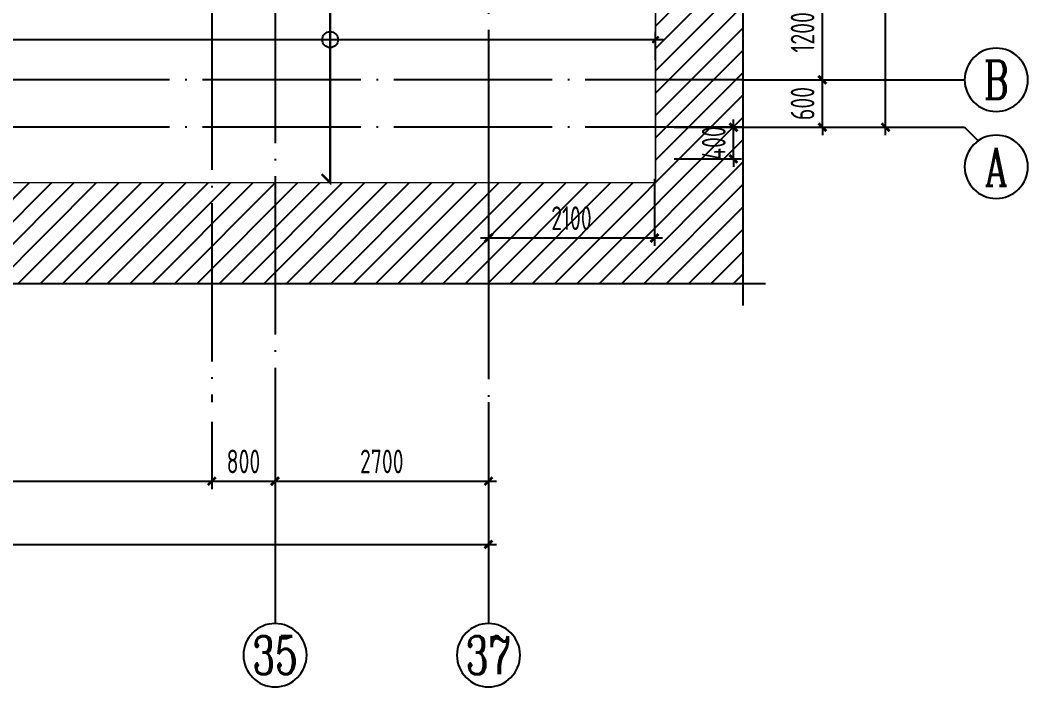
# Model space of a CAD drawing. Extents: x -1712635 to -854203, y -534641 to -21985.
# Drawn here: x -1418611 to -1405862, y -94406 to -85977 of the extents above; entities that cross this region are included whole.
import ezdxf
from ezdxf.enums import TextEntityAlignment as Align

# ---------------------------------------------------------------- set-up
doc = ezdxf.new("R2010")
doc.units = 0
doc.header["$LTSCALE"] = 1000
doc.linetypes.add('DOTE', pattern=[2.42, 2, -0.2, 0.02, -0.2])
doc.layers.get('0').update_dxf_attribs({"linetype": 'CONTINUOUS'})
doc.layers.get('Defpoints').update_dxf_attribs({"linetype": 'CONTINUOUS'})
for name, color, linetype in [('A-AXIS', 1, 'CONTINUOUS'), ('A-DOTE', 10, 'DOTE'), ('AXIS_NUM', 7, 'CONTINUOUS'), ('S-B板填充', 251, 'CONTINUOUS'), ('S-B板配筋', 6, 'CONTINUOUS'), ('S-J基础底板', 5, 'CONTINUOUS'), ('S-J基础底板标注', 3, 'CONTINUOUS'), ('S-Y一般标注', 3, 'CONTINUOUS'), ('THIN', 7, 'CONTINUOUS')]:
    doc.layers.add(name, color=color, linetype=linetype)
doc.styles.add('TSSD_Axis', font='complex.shx', dxfattribs={"width": 0.7, "bigfont": 'hztxt.shx'})
doc.styles.add('TSSD_DIMENSION', font='Tssdeng.shx', dxfattribs={"width": 0.7, "bigfont": 'tssdchn.shx'})
doc.dimstyles.new('TSSD_100_100', dxfattribs={"dimtxt": 300, "dimasz": 100, "dimexe": 100, "dimexo": 250, "dimgap": 100, "dimtad": 1, "dimdec": 0, "dimzin": 0, "dimdsep": 46, "dimtxsty": 'TSSD_DIMENSION', "dimblk": 'ARCHTICK', "dimcen": 0, "dimdle": 100, "dimclrt": 7, "dimadec": 0, "dimazin": 0, "dimtfac": 1, "dimtdec": 0, "dimtix": 1, "dimtmove": 2, "dimatfit": 3, "dimldrblk": 'ARCHTICK', "dimfxl": 0, "dimtolj": 1, "dimtzin": 0, "dimarcsym": 0})
doc.dimstyles.new('TSSD_100_100$0', dxfattribs={"dimtxt": 300, "dimasz": 80, "dimexe": 100, "dimexo": 250, "dimgap": 100, "dimtad": 1, "dimdec": 0, "dimzin": 0, "dimdsep": 46, "dimtxsty": 'TSSD_DIMENSION', "dimblk": 'ARCHTICK', "dimcen": 0, "dimdle": 100, "dimclrd": 3, "dimclre": 3, "dimclrt": 7, "dimadec": 0, "dimazin": 0, "dimtfac": 1, "dimtdec": 0, "dimtix": 1, "dimtmove": 2, "dimatfit": 3, "dimldrblk": 'ARCHTICK', "dimfxl": 0, "dimtolj": 1, "dimtzin": 0, "dimarcsym": 0})

# ---------------------------------------------------------------- blocks, each defined once
blk = doc.blocks.new('_ArchTick')
at = {"color": 0, "const_width": 0.35}
blk.add_lwpolyline([(-0.5, -0.5), (0.5, 0.5)], dxfattribs=at)
blk = doc.blocks.new('*D887')
at = {"layer": 'Defpoints', "color": 0}
for p in [(46800, 3600), (52600, 3600), (52600, 2600)]:
    blk.add_point(p, dxfattribs=at)
at = {"layer": 'S-Y一般标注', "color": 0, "lineweight": -2}
for p, q in [((46800, 3350), (46800, 2500)), ((52600, 3350), (52600, 2500)), ((46700, 2600), (52700, 2600))]:
    blk.add_line(p, q, dxfattribs=at)
at = {"layer": 'S-Y一般标注', "color": 0, "lineweight": -2, "xscale": 100, "yscale": 100, "zscale": 100, "rotation": 180}
blk.add_blockref('_ArchTick', (46800, 2600), dxfattribs=at)
at = {"layer": 'S-Y一般标注', "color": 0, "lineweight": -2, "xscale": 100, "yscale": 100, "zscale": 100}
blk.add_blockref('_ArchTick', (52600, 2600), dxfattribs=at)
at = {"layer": 'S-Y一般标注', "color": 7, "insert": (49700, 2850), "char_height": 300, "attachment_point": 5, "style": 'TSSD_DIMENSION'}
blk.add_mtext('\\A1;5800', dxfattribs=at)
blk = doc.blocks.new('ts_axno')
at = {"color": 0, "linetype": 'ByBlock', "lineweight": -2}
blk.add_circle((0, 0), 0.5, dxfattribs=at)
at = {"color": 0, "linetype": 'ByBlock', "lineweight": -2, "style": 'TSSD_Axis', "width": 0.7}
blk.add_attdef('A', text='', height=0.6, dxfattribs=at).set_placement((0, 0), align=Align.MIDDLE_CENTER)
blk = doc.blocks.new('*D888')
at = {"layer": 'Defpoints', "color": 0}
for p in [(52600, 3600), (53400, 3600), (53400, 2600)]:
    blk.add_point(p, dxfattribs=at)
at = {"layer": 'S-Y一般标注', "color": 0, "lineweight": -2}
for p, q in [((52600, 3350), (52600, 2500)), ((53400, 3350), (53400, 2500)), ((52500, 2600), (53500, 2600))]:
    blk.add_line(p, q, dxfattribs=at)
at = {"layer": 'S-Y一般标注', "color": 0, "lineweight": -2, "xscale": 100, "yscale": 100, "zscale": 100, "rotation": 180}
blk.add_blockref('_ArchTick', (52600, 2600), dxfattribs=at)
at = {"layer": 'S-Y一般标注', "color": 0, "lineweight": -2, "xscale": 100, "yscale": 100, "zscale": 100}
blk.add_blockref('_ArchTick', (53400, 2600), dxfattribs=at)
at = {"layer": 'S-Y一般标注', "color": 7, "insert": (53000, 2850), "char_height": 300, "attachment_point": 5, "style": 'TSSD_DIMENSION'}
blk.add_mtext('\\A1;800', dxfattribs=at)
blk = doc.blocks.new('*D889')
at = {"layer": 'Defpoints', "color": 0}
for p in [(53400, 3600), (56100, 3600), (56100, 2600)]:
    blk.add_point(p, dxfattribs=at)
at = {"layer": 'S-Y一般标注', "color": 0, "lineweight": -2}
for p, q in [((53400, 3350), (53400, 2500)), ((56100, 3350), (56100, 2500)), ((53300, 2600), (56200, 2600))]:
    blk.add_line(p, q, dxfattribs=at)
at = {"layer": 'S-Y一般标注', "color": 0, "lineweight": -2, "xscale": 100, "yscale": 100, "zscale": 100, "rotation": 180}
blk.add_blockref('_ArchTick', (53400, 2600), dxfattribs=at)
at = {"layer": 'S-Y一般标注', "color": 0, "lineweight": -2, "xscale": 100, "yscale": 100, "zscale": 100}
blk.add_blockref('_ArchTick', (56100, 2600), dxfattribs=at)
at = {"layer": 'S-Y一般标注', "color": 7, "insert": (54750, 2850), "char_height": 300, "attachment_point": 5, "style": 'TSSD_DIMENSION'}
blk.add_mtext('\\A1;2700', dxfattribs=at)
blk = doc.blocks.new('*D890')
at = {"layer": 'Defpoints', "color": 0}
for p in [(6100, 3600), (56100, 3600), (56100, 1800)]:
    blk.add_point(p, dxfattribs=at)
at = {"layer": 'S-Y一般标注', "color": 0, "lineweight": -2}
for p, q in [((6100, 3350), (6100, 1700)), ((56100, 3350), (56100, 1700)), ((6000, 1800), (56200, 1800))]:
    blk.add_line(p, q, dxfattribs=at)
at = {"layer": 'S-Y一般标注', "color": 0, "lineweight": -2, "xscale": 100, "yscale": 100, "zscale": 100, "rotation": 180}
blk.add_blockref('_ArchTick', (6100, 1800), dxfattribs=at)
at = {"layer": 'S-Y一般标注', "color": 0, "lineweight": -2, "xscale": 100, "yscale": 100, "zscale": 100}
blk.add_blockref('_ArchTick', (56100, 1800), dxfattribs=at)
at = {"layer": 'S-Y一般标注', "color": 7, "insert": (31100, 2050), "char_height": 300, "attachment_point": 5, "style": 'TSSD_DIMENSION'}
blk.add_mtext('\\A1;50000', dxfattribs=at)
blk = doc.blocks.new('*D895')
at = {"layer": 'Defpoints', "color": 0}
for p in [(59324, 7675), (60324, 7675), (59324, 7075)]:
    blk.add_point(p, dxfattribs=at)
at = {"layer": 'S-Y一般标注', "color": 0, "lineweight": -2}
for p, q in [((59574, 7675), (60424, 7675)), ((60324, 7675), (60324, 7775)), ((60324, 7075), (60324, 7675)), ((59574, 7075), (60424, 7075)), ((60324, 7075), (60324, 6975))]:
    blk.add_line(p, q, dxfattribs=at)
at = {"layer": 'S-Y一般标注', "color": 0, "lineweight": -2, "xscale": 100, "yscale": 100, "zscale": 100}
for p, rotation in [((60324, 7675), 270), ((60324, 7075), 90)]:
    blk.add_blockref('_ArchTick', p, dxfattribs=dict(at, rotation=rotation))
at = {"layer": 'S-Y一般标注', "color": 7, "insert": (60074, 7375), "char_height": 300, "attachment_point": 5, "rotation": 90, "style": 'TSSD_DIMENSION'}
blk.add_mtext('\\A1;600', dxfattribs=at)
blk = doc.blocks.new('*D901')
at = {"layer": 'Defpoints', "color": 0}
for p in [(59324, 22575), (61124, 22575), (59324, 7075)]:
    blk.add_point(p, dxfattribs=at)
at = {"layer": 'S-Y一般标注', "color": 0, "lineweight": -2}
for p, q in [((59574, 22575), (61224, 22575)), ((61124, 6975), (61124, 22675)), ((59574, 7075), (61224, 7075))]:
    blk.add_line(p, q, dxfattribs=at)
at = {"layer": 'S-Y一般标注', "color": 0, "lineweight": -2, "xscale": 100, "yscale": 100, "zscale": 100}
for p, rotation in [((61124, 22575), 90), ((61124, 7075), 270)]:
    blk.add_blockref('_ArchTick', p, dxfattribs=dict(at, rotation=rotation))
at = {"layer": 'S-Y一般标注', "color": 7, "insert": (60874, 14825), "char_height": 300, "attachment_point": 5, "rotation": 90, "style": 'TSSD_DIMENSION'}
blk.add_mtext('\\A1;15500', dxfattribs=at)
blk = doc.blocks.new('*D905')
at = {"layer": 'Defpoints', "color": 0}
for p in [(59324, 8875), (60324, 8875), (59324, 7675)]:
    blk.add_point(p, dxfattribs=at)
at = {"layer": 'S-Y一般标注', "color": 0, "lineweight": -2}
for p, q in [((60324, 7575), (60324, 8975)), ((59574, 8875), (60424, 8875)), ((59574, 7675), (60424, 7675))]:
    blk.add_line(p, q, dxfattribs=at)
at = {"layer": 'S-Y一般标注', "color": 0, "lineweight": -2, "xscale": 100, "yscale": 100, "zscale": 100}
for p, rotation in [((60324, 8875), 90), ((60324, 7675), 270)]:
    blk.add_blockref('_ArchTick', p, dxfattribs=dict(at, rotation=rotation))
at = {"layer": 'S-Y一般标注', "color": 7, "insert": (60074, 8275), "char_height": 300, "attachment_point": 5, "rotation": 90, "style": 'TSSD_DIMENSION'}
blk.add_mtext('\\A1;1200', dxfattribs=at)
blk = doc.blocks.new('*D913')
at = {"layer": 'Defpoints', "color": 0}
for p in [(58200, 7075), (59200, 7075), (58200, 6675)]:
    blk.add_point(p, dxfattribs=at)
at = {"layer": 'S-Y一般标注', "color": 0, "lineweight": -2}
for p, q in [((59200, 7075), (59200, 7175)), ((58450, 7075), (59300, 7075)), ((59200, 6675), (59200, 7075)), ((58450, 6675), (59300, 6675)), ((59200, 6675), (59200, 6575))]:
    blk.add_line(p, q, dxfattribs=at)
at = {"layer": 'S-Y一般标注', "color": 0, "lineweight": -2, "xscale": 100, "yscale": 100, "zscale": 100}
for p, rotation in [((59200, 7075), 270), ((59200, 6675), 90)]:
    blk.add_blockref('_ArchTick', p, dxfattribs=dict(at, rotation=rotation))
at = {"layer": 'S-Y一般标注', "color": 7, "insert": (58950, 6875), "char_height": 300, "attachment_point": 5, "rotation": 90, "style": 'TSSD_DIMENSION'}
blk.add_mtext('\\A1;400', dxfattribs=at)
blk = doc.blocks.new('*D914')
at = {"layer": 'Defpoints', "color": 0}
for p in [(56100, 6675), (58200, 6675), (58200, 5675)]:
    blk.add_point(p, dxfattribs=at)
at = {"layer": 'S-Y一般标注', "color": 0, "lineweight": -2}
for p, q in [((56100, 6425), (56100, 5575)), ((58200, 6425), (58200, 5575)), ((56000, 5675), (58300, 5675))]:
    blk.add_line(p, q, dxfattribs=at)
at = {"layer": 'S-Y一般标注', "color": 0, "lineweight": -2, "xscale": 100, "yscale": 100, "zscale": 100, "rotation": 180}
blk.add_blockref('_ArchTick', (56100, 5675), dxfattribs=at)
at = {"layer": 'S-Y一般标注', "color": 0, "lineweight": -2, "xscale": 100, "yscale": 100, "zscale": 100}
blk.add_blockref('_ArchTick', (58200, 5675), dxfattribs=at)
at = {"layer": 'S-Y一般标注', "color": 7, "insert": (57150, 5925), "char_height": 300, "attachment_point": 5, "style": 'TSSD_DIMENSION'}
blk.add_mtext('\\A1;2100', dxfattribs=at)
blk = doc.blocks.new('*D955')
at = {"layer": 'Defpoints', "color": 0, "ltscale": 0.5}
for p in [(-1410572, -86223), (-1421986, -86731), (-1410572, -86731)]:
    blk.add_point(p, dxfattribs=at)
at = {"layer": 'S-J基础底板标注', "color": 3, "lineweight": -2, "ltscale": 0.5}
for p, q in [((-1421986, -86481), (-1421986, -86123)), ((-1410572, -86481), (-1410572, -86123)), ((-1422086, -86223), (-1410472, -86223))]:
    blk.add_line(p, q, dxfattribs=at)
at = {"layer": 'S-J基础底板标注', "color": 3, "lineweight": -2, "ltscale": 0.5, "xscale": 80, "yscale": 80, "zscale": 80, "rotation": 180}
blk.add_blockref('_ArchTick', (-1421986, -86223), dxfattribs=at)
at = {"layer": 'S-J基础底板标注', "color": 3, "lineweight": -2, "ltscale": 0.5, "xscale": 80, "yscale": 80, "zscale": 80}
blk.add_blockref('_ArchTick', (-1410572, -86223), dxfattribs=at)
blk = doc.blocks.new('20210826.00024259')
at = {"layer": 'A-AXIS'}
for p, q in [((59323.9, 7674.9), (62123.9, 7674.9)), ((59323.9, 7074.9), (62123.9, 7074.9)), ((62123.9, 7074.9), (62295.5, 6903.3)), ((53400, 3600), (53400, 800)), ((56100, 3600), (56100, 800))]:
    blk.add_line(p, q, dxfattribs=at)
at = {"layer": 'A-DOTE'}
for p, q in [((56100, 25248.5), (56100, 3600)), ((52600, 13374.9), (52600, 3600)), ((53400, 8874.9), (53400, 3600)), ((59323.9, 7674.9), (3600, 7674.9)), ((59323.9, 7074.9), (3600, 7074.9))]:
    blk.add_line(p, q, dxfattribs=at)
at = {"layer": 'A-AXIS'}
ref = blk.add_blockref('ts_axno', (62523.9, 7674.9), dxfattribs=dict(at, xscale=-800, yscale=800, zscale=800))
ref.add_attrib('A', 'B', dxfattribs={"layer": 'AXIS_NUM', "height": 480, "style": 'TSSD_Axis', "width": 0.7}).set_placement((62523.9, 7674.9), align=Align.MIDDLE_CENTER)
ref = blk.add_blockref('ts_axno', (62523.9, 6574.9), dxfattribs=dict(at, xscale=-800, yscale=800, zscale=800))
ref.add_attrib('F', 'A', dxfattribs={"layer": 'AXIS_NUM', "height": 480, "style": 'TSSD_Axis', "width": 0.7}).set_placement((62523.9, 6574.9), align=Align.MIDDLE_CENTER)
ref = blk.add_blockref('ts_axno', (53400, 400), dxfattribs=dict(at, xscale=-800, yscale=800, zscale=800, rotation=180))
ref.add_attrib('22', '35', dxfattribs={"layer": 'AXIS_NUM', "height": 480, "style": 'TSSD_Axis', "width": 0.7}).set_placement((53400, 400), align=Align.MIDDLE_CENTER)
ref = blk.add_blockref('ts_axno', (56100, 400), dxfattribs=dict(at, xscale=-800, yscale=800, zscale=800, rotation=180))
ref.add_attrib('23', '37', dxfattribs={"layer": 'AXIS_NUM', "height": 480, "style": 'TSSD_Axis', "width": 0.7}).set_placement((56100, 400), align=Align.MIDDLE_CENTER)
at = {"layer": 'S-Y一般标注'}
for base, p1, p2, picture, middle in [((61123.9, 22574.9), (59323.9, 7074.9), (59323.9, 22574.9), '*D901', (60873.9, 14824.9)), ((60323.9, 8874.9), (59323.9, 7674.9), (59323.9, 8874.9), '*D905', (60073.9, 8274.9)), ((60323.9, 7674.9), (59323.9, 7074.9), (59323.9, 7674.9), '*D895', (60073.9, 7374.9)), ((59200.3, 7074.9), (58200.3, 6674.9), (58200.3, 7074.9), '*D913', (58950.3, 6874.9))]:
    dim = blk.add_linear_dim(base=base, p1=p1, p2=p2, angle=90, dimstyle='TSSD_100_100', dxfattribs=at)
    dim.commit()
    dim.dimension.update_dxf_attribs({"geometry": picture, "text_midpoint": middle})
for base, p1, p2, picture, middle in [((58200.3, 5675.1), (56100, 6675.1), (58200.3, 6674.9), '*D914', (57150.1, 5925.1)), ((56100, 1800), (6100, 3600), (56100, 3600), '*D890', (31100, 2050)), ((52600, 2600), (46800, 3600), (52600, 3600), '*D887', (49700, 2850)), ((53400, 2600), (52600, 3600), (53400, 3600), '*D888', (53000, 2850)), ((56100, 2600), (53400, 3600), (56100, 3600), '*D889', (54750, 2850))]:
    dim = blk.add_linear_dim(base=base, p1=p1, p2=p2, dimstyle='TSSD_100_100', dxfattribs=at)
    dim.commit()
    dim.dimension.update_dxf_attribs({"geometry": picture, "text_midpoint": middle})

msp = doc.modelspace()

# ---------------------------------------------------------------- hatches: boundary and pattern name
at = {"layer": 'S-B板填充'}
h = msp.add_hatch(dxfattribs=at)
h.set_pattern_fill('METAL', color=252, scale=50, style=0)
h.set_pattern_definition([(45, (11910.14, -2264.35), (-141.421356, 141.421356), [])])
h.paths.add_polyline_path([(-1409461.71, -69157.92), (-1437193.67, -69157.92), (-1437263.67, -69377.92), (-1437383.67, -68937.92), (-1437453.67, -69157.92), (-1465185.62, -69157.92), (-1465185.62, -79102.13), (-1464965.62, -79172.13), (-1465405.62, -79292.13), (-1465185.62, -79362.13), (-1465185.62, -89306.35), (-1437453.67, -89306.35), (-1437383.67, -89086.35), (-1437263.67, -89526.35), (-1437193.67, -89306.35), (-1409461.71, -89306.35), (-1409461.71, -79362.13), (-1409681.71, -79292.13), (-1409241.71, -79172.13), (-1409461.71, -79102.13)])
h.paths.add_polyline_path([(-1455685.62, -76931.49), (-1455685.62, -75631.48), (-1449486.2, -75631.48), (-1449486.32, -73631.48), (-1445385.65, -73631.48), (-1445385.65, -71834.48), (-1435185.65, -71834.48), (-1435185.63, -75631.48), (-1419885.6, -75631.48), (-1419885.57, -73631.47), (-1410572.34, -73631.64), (-1410572.34, -88031.48), (-1463885.6, -88031.48), (-1463885.64, -76931.49)], flags=16)

# ---------------------------------------------------------------- linework, layer by layer
at = {"layer": 'S-B板配筋', "const_width": 30}
msp.add_lwpolyline([(-1414794.84, -87925.41), (-1414688.77, -88031.48), (-1414688.77, -83531), (-1414794.84, -83637.07)], dxfattribs=at)
at = {"layer": 'S-J基础底板', "const_width": 20}
msp.add_lwpolyline([(-1463885.43, -88031.48), (-1410572.17, -88031.48), (-1410572.17, -73631.64), (-1419885.4, -73631.47), (-1419885.43, -75631.48), (-1435185.46, -75631.48), (-1435185.49, -71834.48), (-1445385.48, -71834.48), (-1445385.48, -73631.48), (-1449486.16, -73631.48), (-1449486.03, -75631.48), (-1455685.46, -75631.48), (-1455685.46, -76931.49), (-1463885.47, -76931.49)], close=True, dxfattribs=at)
at = {"layer": 'S-J基础底板标注', "color": 2, "ltscale": 0.5}
msp.add_circle((-1414688.77, -86223.25), 100, dxfattribs=at)
at = {"layer": 'THIN'}
for points in [[(-1409461.55, -89586.35), (-1409461.55, -79362.13), (-1409681.55, -79292.13), (-1409241.55, -79172.13), (-1409461.55, -79102.13), (-1409461.55, -68877.92)], [(-1465465.46, -89306.35), (-1437453.5, -89306.35), (-1437383.5, -89086.35), (-1437263.5, -89526.35), (-1437193.5, -89306.35), (-1409181.55, -89306.35)]]:
    msp.add_lwpolyline(points, dxfattribs=at)

# ---------------------------------------------------------------- block references
at = {"layer": 'A-DOTE', "color": 2}
msp.add_blockref('20210826.00024259', (-1468785.46, -94406.39), dxfattribs=at)

# ---------------------------------------------------------------- dimensions: what is measured, and where the dimension line sits
at = {"layer": 'S-J基础底板标注', "color": 2, "ltscale": 0.5}
dim = msp.add_aligned_dim(p1=(-1421985.53, -86731.47), p2=(-1410572.17, -86731.47), distance=508.08, text=' ', dimstyle='TSSD_100_100$0', dxfattribs=at)
dim.commit()
dim.dimension.update_dxf_attribs({"geometry": '*D955', "text_midpoint": (-1416278.85, -86223.39)})

doc.saveas('drawing.dxf')
